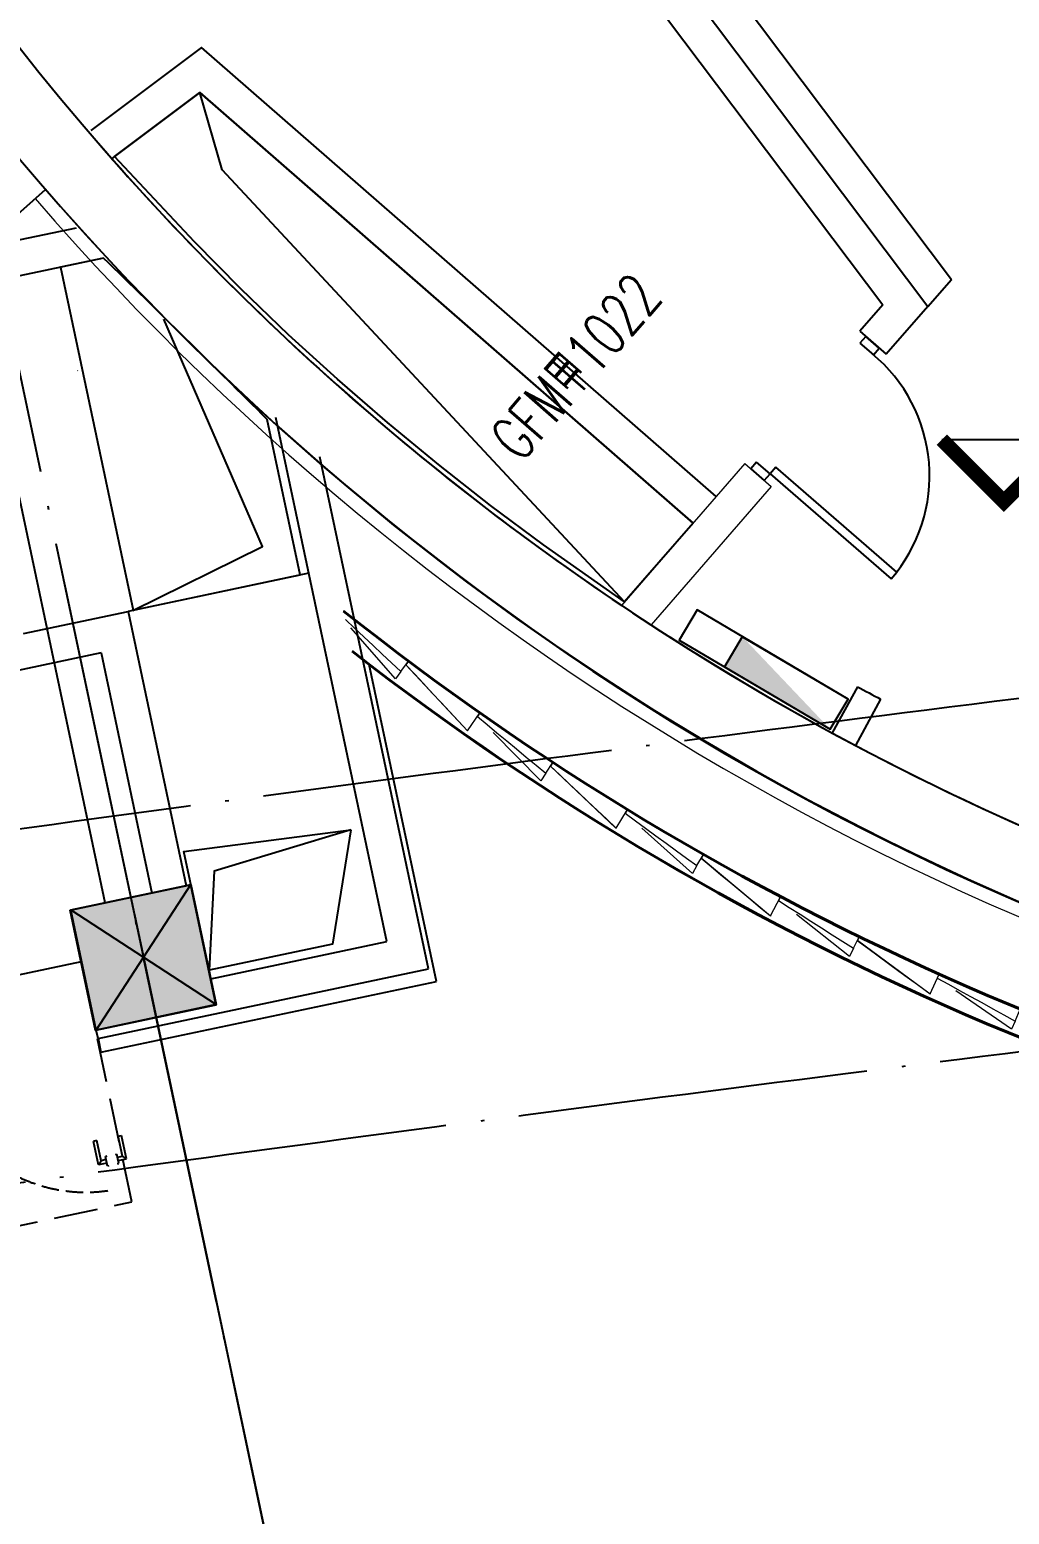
# Model space of a CAD drawing. Header units: millimetres. Extents: x 347599 to 1495443, y -100002 to 152717.
# Drawn here: x 1348482 to 1354067, y 6854 to 15321 of the extents above; entities that cross this region are included whole.
import ezdxf
from ezdxf.enums import TextEntityAlignment as Align

# ---------------------------------------------------------------- set-up
doc = ezdxf.new("R2010")
doc.units = ezdxf.units.MM
doc.header["$LTSCALE"] = 1000
doc.header["$PDMODE"] = 1
for name, pattern in [('DASH', [0.35, 0.25, -0.1]), ('E-RG-1F$0$$0$DOTE', [2.42, 2, -0.2, 0.02, -0.2]), ('E1-RV-1F$0$DASH', [0.35, 0.25, -0.1])]:
    doc.linetypes.add(name, pattern=pattern)
doc.layers.get('0').update_dxf_attribs({"linetype": 'CONTINUOUS'})
doc.layers.get('Defpoints').update_dxf_attribs({"linetype": 'CONTINUOUS'})
doc.layers.add('0M-TEMP-S', color=101, linetype='CONTINUOUS', plot=False)
for name, color, linetype in [('A-------', 18, 'CONTINUOUS'), ('A-DOOR', 32, 'CONTINUOUS'), ('A-DOOR-FRAM', 2, 'CONTINUOUS'), ('A-SYMB-DOOR', 13, 'CONTINUOUS'), ('A-WALL', 7, 'CONTINUOUS'), ('A—墙体', 7, 'CONTINUOUS'), ('A—楼梯、电梯、栏杆', 50, 'CONTINUOUS'), ('A—设备管丼、主管符号', 50, 'CONTINUOUS'), ('A—轴线、尺寸', 1, 'CONTINUOUS'), ('E1-RD-1F$0$0P-FE-HY', 141, 'CONTINUOUS'), ('E1-RD-1F$0$0P-TE-D0-A', 1, 'CONTINUOUS'), ('E1-RI-1F$0$A-TILE', 44, 'CONTINUOUS'), ('E1-RV-1F$0$E-COLS-B1$0$0S-COLS-LINE', 4, 'CONTINUOUS'), ('I-平面-标高（总）', 40, 'CONTINUOUS'), ('I—平面—装饰面层线', 192, 'CONTINUOUS'), ('I—平面—门', 22, 'CONTINUOUS'), ('轴线100', 1, 'CONTINUOUS')]:
    doc.layers.add(name, color=color, linetype=linetype)
for name, color, linetype, lineweight in [('A-GLAZ', 140, 'CONTINUOUS', 5), ('E1-RD-1F$0$A-GLAZ', 140, 'CONTINUOUS', 5), ('E1-RD-1F$0$A-WALL', 7, 'CONTINUOUS', 5), ('E1-RV-1F$0$A-WALL', 7, 'CONTINUOUS', 5)]:
    doc.layers.add(name, color=color, linetype=linetype, lineweight=lineweight)
doc.styles.add('ARIAL', font='simhei.ttf', dxfattribs={"width": 0.9})
doc.styles.add('E-RT-1F$0$XD2008', font='xd-hzs.shx', dxfattribs={"width": 0.7, "bigfont": 'xd-hztxt.shx'})
doc.styles.add('ECADI-TXT', font='simplex.shx', dxfattribs={"bigfont": 'hztxt.shx'})
doc.styles.add('幼圆', font='SIMYOU_0.TTF', dxfattribs={"width": 0.7})
doc.dimstyles.new('200', dxfattribs={"dimscale": 200, "dimtxt": 2.5, "dimasz": 2, "dimexe": 1, "dimexo": 1, "dimgap": 0.8, "dimtad": 1, "dimdec": 0, "dimdsep": 46, "dimtxsty": 'ARIAL', "dimblk1": 'ARCHTICK', "dimblk2": 'ARCHTICK', "dimsah": 1, "dimcen": -0.9, "dimdle": 1, "dimclrd": 256, "dimclre": 256, "dimclrt": 40, "dimaunit": 1, "dimadec": 0, "dimazin": 0, "dimtfac": 0.35, "dimtdec": 0, "dimtix": 1, "dimtmove": 2, "dimatfit": 3, "dimldrblk": 'ARCHTICK', "dimfxl": 0, "dimtvp": 0.8, "dimtolj": 1, "dimtzin": 0, "dimarcsym": 0})
doc.dimstyles.new('副本 100', dxfattribs={"dimscale": 100, "dimtxt": 2.5, "dimasz": 2, "dimexe": 1, "dimexo": 1, "dimgap": 0.8, "dimtad": 1, "dimdec": 0, "dimdsep": 46, "dimtxsty": 'ARIAL', "dimblk1": 'ARCHTICK', "dimblk2": 'ARCHTICK', "dimsah": 1, "dimcen": -0.9, "dimdle": 1, "dimclrd": 256, "dimclre": 256, "dimclrt": 40, "dimaunit": 1, "dimadec": 0, "dimazin": 0, "dimtfac": 0.35, "dimtdec": 0, "dimtix": 1, "dimtmove": 2, "dimatfit": 3, "dimldrblk": 'ARCHTICK', "dimfxl": 0, "dimtvp": 0.8, "dimtolj": 1, "dimtzin": 0, "dimarcsym": 0})

# ---------------------------------------------------------------- blocks, each defined once
blk = doc.blocks.new('E1-RV-1F$0$M1500')
at = {"layer": 'I—平面—门'}
for p, q in [((11840475.1, -6201056.5), (11840495.1, -6201076.5)), ((11840475.1, -6201056.5), (11840475.1, -6201193.4)), ((11840524.1, -6201056.5), (11840475.1, -6201056.5)), ((11840524.1, -6201039), (11840524.1, -6201094)), ((11840532.1, -6201039), (11840524.1, -6201039)), ((11840582.1, -6201039), (11840590.1, -6201039)), ((11840590.1, -6201039), (11840590.1, -6201094)), ((11840590.1, -6201056.5), (11840639.1, -6201056.5)), ((11840639.1, -6201056.5), (11840619.1, -6201076.5)), ((11840639.1, -6201056.5), (11840639.1, -6201193.4)), ((11840495.1, -6201076.5), (11840495.1, -6201193.4)), ((11840524.1, -6201076.5), (11840495.1, -6201076.5)), ((11840532.1, -6201094), (11840524.1, -6201094)), ((11840582.1, -6201094), (11840590.1, -6201094)), ((11840590.1, -6201076.5), (11840619.1, -6201076.5)), ((11840619.1, -6201076.5), (11840619.1, -6201193.4)), ((11840495.1, -6201193.4), (11840475.1, -6201193.4)), ((11840619.1, -6201193.4), (11840639.1, -6201193.4))]:
    blk.add_line(p, q, dxfattribs=at)
at = {"layer": 'I—平面—门', "color": 8, "linetype": 'DASH', "ltscale": 0.4}
for centre, radius, start, end in [((11840557.9, -6201787.3), 887.9, 358.38647, 88.38647), ((11841933.3, -6201786.9), 488.6, 92.98073, 182.98073)]:
    blk.add_arc(centre, radius, start, end, dxfattribs=at)
blk = doc.blocks.new('E1-RD-1F$0$Adaptive - Lecture Hall Scale - Material 1-10355581-E1b 和 E1c 号楼一层平面图 BLDG E1b AND E1c FIRST FLOOR PLAN')
at = {"layer": 'E1-RD-1F$0$A-GLAZ', "lineweight": 13}
for p, q in [((44439.2, 21758), (44429.9, 21734.8)), ((44908.8, 21578.7), (44439.2, 21758)), ((44883.5, 21509.2), (44908.8, 21578.7))]:
    blk.add_line(p, q, dxfattribs=at)
at = {"layer": 'E1-RD-1F$0$A-GLAZ', "color": 8}
for p, q in [((44866, 21461.3), (44539, 21666.4)), ((44883.5, 21509.2), (44866, 21461.3))]:
    blk.add_line(p, q, dxfattribs=at)
at = {"layer": 'E1-RD-1F$0$A-GLAZ', "lineweight": 13, "flags": 128}
blk.add_lwpolyline([(44429.9, 21734.8), (44494.7, 21702.6), (44559.5, 21670.3), (44624.3, 21638.1), (44689.1, 21605.9), (44753.9, 21573.6), (44818.7, 21541.4), (44883.5, 21509.2)], dxfattribs=at)
blk = doc.blocks.new('E1-RD-1F$0$Adaptive - Lecture Hall Scale - Material 2-V74-E1b 和 E1c 号楼一层平面图 BLDG E1b AND E1c FIRST FLOOR PLAN')
at = {"layer": 'E1-RD-1F$0$A-GLAZ', "lineweight": 13}
for p, q in [((42188.4, 22870.3), (42175.6, 22848.8)), ((42624.1, 22619.8), (42188.4, 22870.3)), ((42564, 22511.3), (42624.1, 22619.8))]:
    blk.add_line(p, q, dxfattribs=at)
at = {"layer": 'E1-RD-1F$0$A-GLAZ', "color": 8}
for p, q in [((42563.5, 22510.5), (42175.6, 22848.8)), ((42564, 22511.3), (42563.5, 22510.5))]:
    blk.add_line(p, q, dxfattribs=at)
at = {"layer": 'E1-RD-1F$0$A-GLAZ', "lineweight": 13, "flags": 128}
blk.add_lwpolyline([(42175.6, 22848.8), (42231.1, 22800.6), (42286.5, 22752.4), (42342, 22704.2), (42397.5, 22656), (42453, 22607.7), (42508.5, 22559.5), (42564, 22511.3)], dxfattribs=at)
blk = doc.blocks.new('E1-RD-1F$0$Adaptive - Lecture Hall Scale - Material 3-10355583-E1b 和 E1c 号楼一层平面图 BLDG E1b AND E1c FIRST FLOOR PLAN')
at = {"layer": 'E1-RD-1F$0$A-GLAZ', "lineweight": 13}
for p, q in [((40530.4, 24005.4), (40515, 23985.7)), ((40931.3, 23702.2), (40530.4, 24005.4)), ((40858.1, 23602.1), (40931.3, 23702.2))]:
    blk.add_line(p, q, dxfattribs=at)
at = {"layer": 'E1-RD-1F$0$A-GLAZ', "color": 8}
for p, q in [((40857.5, 23601.4), (40515, 23985.7)), ((40858.1, 23602.1), (40857.5, 23601.4))]:
    blk.add_line(p, q, dxfattribs=at)
at = {"layer": 'E1-RD-1F$0$A-GLAZ', "lineweight": 13, "flags": 128}
blk.add_lwpolyline([(40515, 23985.7), (40564, 23930.9), (40613, 23876.1), (40662, 23821.3), (40711, 23766.5), (40760.1, 23711.7), (40809.1, 23656.9), (40858.1, 23602.1)], dxfattribs=at)
blk = doc.blocks.new('E1-RD-1F$0$Adaptive - Lecture Hall Scale - Material 2-10355582-E1b 和 E1c 号楼一层平面图 BLDG E1b AND E1c FIRST FLOOR PLAN')
at = {"layer": 'E1-RD-1F$0$A-GLAZ', "lineweight": 13}
for p, q in [((43518.1, 22160.4), (43507.4, 22137.8)), ((43975.5, 21952), (43518.1, 22160.4)), ((43945.9, 21884.1), (43975.5, 21952))]:
    blk.add_line(p, q, dxfattribs=at)
at = {"layer": 'E1-RD-1F$0$A-GLAZ', "color": 8}
for p, q in [((43925.5, 21837.4), (43611.9, 22062.7)), ((43945.9, 21884.1), (43925.5, 21837.4))]:
    blk.add_line(p, q, dxfattribs=at)
at = {"layer": 'E1-RD-1F$0$A-GLAZ', "lineweight": 13, "flags": 128}
blk.add_lwpolyline([(43507.4, 22137.8), (43570, 22101.6), (43632.7, 22065.3), (43695.3, 22029.1), (43758, 21992.8), (43820.6, 21956.6), (43883.2, 21920.4), (43945.9, 21884.1)], dxfattribs=at)
blk = doc.blocks.new('E1-RD-1F$0$xfx-bx')
blk.add_lwpolyline([(0, 0), (0, 200), (700, 200), (700, 0)], close=True)
blk.add_solid([(0, 0), (0, 0), (700, 0), (700, 200)])
blk = doc.blocks.new('_ArchTick')
at = {"color": 0, "linetype": 'ByBlock', "const_width": 0.4}
blk.add_lwpolyline([(-0.5, -0.5), (0.5, 0.5)], dxfattribs=at)
blk = doc.blocks.new('*D207')
at = {"layer": 'A—轴线、尺寸', "linetype": 'ByBlock', "lineweight": -2}
for p, q in [((1349265.8, 9394.9), (1350513.6, 3500.3)), ((1345841.6, 8670.1), (1347089.5, 2775.4)), ((1346852.4, 2929.7), (1350667.9, 3737.4))]:
    blk.add_line(p, q, dxfattribs=at)
at = {"layer": 'Defpoints', "color": 0, "linetype": 'ByBlock'}
for p in [(1349224.3, 9590.6), (1345800.2, 8865.7), (1350472.2, 3696)]:
    blk.add_point(p, dxfattribs=at)
at = {"layer": 'A—轴线、尺寸', "linetype": 'ByBlock', "lineweight": -2, "xscale": 400, "yscale": 400, "zscale": 400}
for p, rotation in [((1350472.2, 3696), 11.95264843799135), ((1347048.1, 2971.1), 191.9526484379913)]:
    blk.add_blockref('_ArchTick', p, dxfattribs=dict(at, rotation=rotation))
at = {"layer": 'A—轴线、尺寸', "color": 40, "linetype": 'ByBlock', "insert": (1348674.6, 3737.4), "char_height": 500, "attachment_point": 5, "rotation": 11.95265, "style": 'ARIAL'}
blk.add_mtext('\\A1;3500', dxfattribs=at)
blk = doc.blocks.new('*D236')
at = {"layer": 'A—轴线、尺寸', "linetype": 'ByBlock', "lineweight": -2}
for p, q in [((1359604.2, 11257.4), (1360786, 5674.9)), ((1349265.8, 9394.9), (1350513.6, 3500.3)), ((1350276.5, 3654.5), (1360940.2, 5912))]:
    blk.add_line(p, q, dxfattribs=at)
at = {"layer": 'Defpoints', "color": 0, "linetype": 'ByBlock'}
for p in [(1359562.8, 11453.1), (1349224.3, 9590.6), (1360744.5, 5870.6)]:
    blk.add_point(p, dxfattribs=at)
at = {"layer": 'A—轴线、尺寸', "linetype": 'ByBlock', "lineweight": -2, "xscale": 400, "yscale": 400, "zscale": 400}
for p, rotation in [((1360744.5, 5870.6), 11.95264843799135), ((1350472.2, 3696), 191.9526484379913)]:
    blk.add_blockref('_ArchTick', p, dxfattribs=dict(at, rotation=rotation))
at = {"layer": 'A—轴线、尺寸', "color": 40, "linetype": 'ByBlock', "insert": (1355522.9, 5187.1), "char_height": 500, "attachment_point": 5, "rotation": 11.95265, "style": 'ARIAL'}
blk.add_mtext('\\A1;10500', dxfattribs=at)
blk = doc.blocks.new('*D282')
at = {"layer": 'A—轴线、尺寸', "linetype": 'ByBlock', "lineweight": -2}
for p, q in [((1366498.2, 12491.1), (1367841.3, 6146.3)), ((1338889.9, 7709.5), (1340448.4, 347.4)), ((1340211.3, 501.6), (1367995.6, 6383.4))]:
    blk.add_line(p, q, dxfattribs=at)
at = {"layer": 'Defpoints', "color": 0, "linetype": 'ByBlock'}
for p in [(1366456.7, 12686.8), (1338848.4, 7905.2), (1367799.9, 6341.9)]:
    blk.add_point(p, dxfattribs=at)
at = {"layer": 'A—轴线、尺寸', "linetype": 'ByBlock', "lineweight": -2, "xscale": 400, "yscale": 400, "zscale": 400}
for p, rotation in [((1367799.9, 6341.9), 11.95264843799135), ((1340407, 543), 191.9526484379913)]:
    blk.add_blockref('_ArchTick', p, dxfattribs=dict(at, rotation=rotation))
at = {"layer": 'A—轴线、尺寸', "color": 40, "linetype": 'ByBlock', "insert": (1354017.9, 3846.3), "char_height": 500, "attachment_point": 5, "rotation": 11.95265, "style": 'ARIAL'}
blk.add_mtext('\\A1;28000', dxfattribs=at)
blk = doc.blocks.new('ECADI-TAG-DOOR')
blk = doc.blocks.new('E-RT-1F$0$ECADI-TAG-HGHT（国标）')
at = {"color": 1}
blk.add_line((-2.121, 2.121), (11.768, 2.121), dxfattribs=at)
at = {"color": 1, "const_width": 0.5}
blk.add_lwpolyline([(-2.121, 2.121), (0, 0), (2.121, 2.121)], dxfattribs=at)
at = {"color": 1}
blk.add_point((-1.481, 4.6), dxfattribs=at)
at = {"style": 'E-RT-1F$0$XD2008', "width": 0.7}
blk.add_attdef('FL', text='', height=3, dxfattribs=at).set_placement((-2.689, 2.967), align=Align.RIGHT)
for tag, p in [('F.F.L.', (2.284, 2.967)), ('T.O.S.', (2.284, -1.104))]:
    blk.add_attdef(tag, p, '', height=3, dxfattribs=at)
blk = doc.blocks.new('Adaptive - Lecture Hall Scale - Material 1-10355581-E1b 和 E1c 号楼一层平面图 BLDG E1b AND E1c FIRST FLOOR PLAN')
at = {"layer": 'A-GLAZ', "lineweight": 13}
for p, q in [((44439.2, 21758), (44429.9, 21734.8)), ((44908.8, 21578.7), (44439.2, 21758)), ((44883.5, 21509.2), (44908.8, 21578.7))]:
    blk.add_line(p, q, dxfattribs=at)
at = {"layer": 'A-GLAZ', "color": 8}
for p, q in [((44866, 21461.3), (44539, 21666.4)), ((44883.5, 21509.2), (44866, 21461.3))]:
    blk.add_line(p, q, dxfattribs=at)
at = {"layer": 'A-GLAZ', "lineweight": 13, "flags": 128}
blk.add_lwpolyline([(44429.9, 21734.8), (44494.7, 21702.6), (44559.5, 21670.3), (44624.3, 21638.1), (44689.1, 21605.9), (44753.9, 21573.6), (44818.7, 21541.4), (44883.5, 21509.2)], dxfattribs=at)
blk = doc.blocks.new('Adaptive - Lecture Hall Scale - Material 2-V74-E1b 和 E1c 号楼一层平面图 BLDG E1b AND E1c FIRST FLOOR PLAN')
at = {"layer": 'A-GLAZ', "lineweight": 13}
for p, q in [((42188.4, 22870.3), (42175.6, 22848.8)), ((42624.1, 22619.8), (42188.4, 22870.3)), ((42564, 22511.3), (42624.1, 22619.8))]:
    blk.add_line(p, q, dxfattribs=at)
at = {"layer": 'A-GLAZ', "color": 8}
for p, q in [((42563.5, 22510.5), (42175.6, 22848.8)), ((42564, 22511.3), (42563.5, 22510.5))]:
    blk.add_line(p, q, dxfattribs=at)
at = {"layer": 'A-GLAZ', "lineweight": 13, "flags": 128}
blk.add_lwpolyline([(42175.6, 22848.8), (42231.1, 22800.6), (42286.5, 22752.4), (42342, 22704.2), (42397.5, 22656), (42453, 22607.7), (42508.5, 22559.5), (42564, 22511.3)], dxfattribs=at)
blk = doc.blocks.new('Adaptive - Lecture Hall Scale - Material 3-10355583-E1b 和 E1c 号楼一层平面图 BLDG E1b AND E1c FIRST FLOOR PLAN')
at = {"layer": 'A-GLAZ', "lineweight": 13}
for p, q in [((40530.4, 24005.4), (40515, 23985.7)), ((40931.3, 23702.2), (40530.4, 24005.4)), ((40858.1, 23602.1), (40931.3, 23702.2))]:
    blk.add_line(p, q, dxfattribs=at)
at = {"layer": 'A-GLAZ', "color": 8}
for p, q in [((40857.5, 23601.4), (40515, 23985.7)), ((40858.1, 23602.1), (40857.5, 23601.4))]:
    blk.add_line(p, q, dxfattribs=at)
at = {"layer": 'A-GLAZ', "lineweight": 13, "flags": 128}
blk.add_lwpolyline([(40515, 23985.7), (40564, 23930.9), (40613, 23876.1), (40662, 23821.3), (40711, 23766.5), (40760.1, 23711.7), (40809.1, 23656.9), (40858.1, 23602.1)], dxfattribs=at)
blk = doc.blocks.new('Adaptive - Lecture Hall Scale - Material 2-10355582-E1b 和 E1c 号楼一层平面图 BLDG E1b AND E1c FIRST FLOOR PLAN')
at = {"layer": 'A-GLAZ', "lineweight": 13}
for p, q in [((43518.1, 22160.4), (43507.4, 22137.8)), ((43975.5, 21952), (43518.1, 22160.4)), ((43945.9, 21884.1), (43975.5, 21952))]:
    blk.add_line(p, q, dxfattribs=at)
at = {"layer": 'A-GLAZ', "color": 8}
for p, q in [((43925.5, 21837.4), (43611.9, 22062.7)), ((43945.9, 21884.1), (43925.5, 21837.4))]:
    blk.add_line(p, q, dxfattribs=at)
at = {"layer": 'A-GLAZ', "lineweight": 13, "flags": 128}
blk.add_lwpolyline([(43507.4, 22137.8), (43570, 22101.6), (43632.7, 22065.3), (43695.3, 22029.1), (43758, 21992.8), (43820.6, 21956.6), (43883.2, 21920.4), (43945.9, 21884.1)], dxfattribs=at)
blk = doc.blocks.new('Adaptive - Lecture Hall Scale - Material 1-V73-E1b 和 E1c 号楼一层平面图 BLDG E1b AND E1c FIRST FLOOR PLAN')
at = {"layer": 'A-GLAZ', "lineweight": 13}
for p, q in [((43975.5, 21952), (43965.5, 21929.1)), ((44439.2, 21758), (43975.5, 21952)), ((44393.2, 21642.8), (44439.2, 21758))]:
    blk.add_line(p, q, dxfattribs=at)
at = {"layer": 'A-GLAZ', "color": 8}
for p, q in [((44392.8, 21642), (43965.5, 21929.1)), ((44393.2, 21642.8), (44392.8, 21642))]:
    blk.add_line(p, q, dxfattribs=at)
at = {"layer": 'A-GLAZ', "lineweight": 13, "flags": 128}
blk.add_lwpolyline([(43965.5, 21929.1), (44026.6, 21888.2), (44087.7, 21847.3), (44148.8, 21806.4), (44209.9, 21765.5), (44271, 21724.6), (44332.1, 21683.7), (44393.2, 21642.8)], dxfattribs=at)
blk = doc.blocks.new('MRY_door-1-Solid - 36_w x 96_h x 4_d-3771895-E 号地块一层平面图  PARCEL E FIRST FLOOR PLAN')
at = {"layer": 'A-DOOR'}
for p, q in [((398.4, 980.3), (398.4, 65.9)), ((449.2, 980.3), (398.4, 980.3)), ((449.2, 65.9), (449.2, 980.3)), ((398.4, 65.9), (449.2, 65.9))]:
    blk.add_line(p, q, dxfattribs=at)
blk.add_arc((451.6, 79.3), 901, 90.15171, 181.35958, dxfattribs=at)
at = {"layer": 'A-DOOR-FRAM'}
for p, q in [((-449.2, 65.9), (-500, 65.9)), ((-500, 65.9), (-500, -35.7)), ((-449.2, -35.7), (-449.2, 65.9)), ((500, 65.9), (449.2, 65.9)), ((449.2, 65.9), (449.2, -35.7)), ((500, -35.7), (500, 65.9)), ((-500, -35.7), (-449.2, -35.7)), ((449.2, -35.7), (500, -35.7))]:
    blk.add_line(p, q, dxfattribs=at)
blk = doc.blocks.new('*D455')
at = {"layer": 'Defpoints', "color": 0, "linetype": 'Continuous'}
for p in [(1348825.8, 11473.5), (1345401.6, 10748.6), (1350073.6, 5578.8)]:
    blk.add_point(p, dxfattribs=at)
at = {"layer": '轴线100', "linetype": 'Continuous', "lineweight": -2}
for p, q in [((1348846.5, 11375.6), (1350094.3, 5481)), ((1345422.4, 10650.8), (1346670.2, 4756.1)), ((1346551.7, 4833.2), (1350171.4, 5599.5))]:
    blk.add_line(p, q, dxfattribs=at)
at = {"layer": '轴线100', "linetype": 'Continuous', "lineweight": -2, "xscale": 200, "yscale": 200, "zscale": 200}
for p, rotation in [((1350073.6, 5578.8), 11.95264843837669), ((1346649.5, 4854), 191.9526484383767)]:
    blk.add_blockref('_ArchTick', p, dxfattribs=dict(at, rotation=rotation))
at = {"layer": '轴线100', "color": 40, "linetype": 'Continuous', "insert": (1348313.6, 5443), "char_height": 300, "attachment_point": 5, "rotation": 11.95265, "style": 'ARIAL'}
blk.add_mtext('\\A1;3500', dxfattribs=at)
blk = doc.blocks.new('*D484')
at = {"layer": 'Defpoints', "color": 0, "linetype": 'Continuous'}
for p in [(1359164.2, 13335.9), (1348825.8, 11473.5), (1360346, 7753.4)]:
    blk.add_point(p, dxfattribs=at)
at = {"layer": '轴线100', "linetype": 'Continuous', "lineweight": -2}
for p, q in [((1359184.9, 13238.1), (1360366.7, 7655.6)), ((1348846.5, 11375.6), (1350094.3, 5481)), ((1349975.8, 5558.1), (1360443.8, 7774.1))]:
    blk.add_line(p, q, dxfattribs=at)
at = {"layer": '轴线100', "linetype": 'Continuous', "lineweight": -2, "xscale": 200, "yscale": 200, "zscale": 200}
for p, rotation in [((1360346, 7753.4), 11.95264843837669), ((1350073.6, 5578.8), 191.9526484383767)]:
    blk.add_blockref('_ArchTick', p, dxfattribs=dict(at, rotation=rotation))
at = {"layer": '轴线100', "color": 40, "linetype": 'Continuous', "insert": (1355161.8, 6892.8), "char_height": 300, "attachment_point": 5, "rotation": 11.95265, "style": 'ARIAL'}
blk.add_mtext('\\A1;10500', dxfattribs=at)
blk = doc.blocks.new('*D528')
at = {"layer": 'Defpoints', "color": 0, "linetype": 'Continuous'}
for p in [(1366058.1, 14569.6), (1338449.9, 9788), (1367401.3, 8224.8)]:
    blk.add_point(p, dxfattribs=at)
at = {"layer": '轴线100', "linetype": 'Continuous', "lineweight": -2}
for p, q in [((1366078.9, 14471.8), (1367422, 8127)), ((1338470.6, 9690.2), (1340029.1, 2328.1)), ((1339910.5, 2405.2), (1367499.1, 8245.5))]:
    blk.add_line(p, q, dxfattribs=at)
at = {"layer": '轴线100', "linetype": 'Continuous', "lineweight": -2, "xscale": 200, "yscale": 200, "zscale": 200}
for p, rotation in [((1367401.3, 8224.8), 11.95264843837669), ((1340008.4, 2425.9), 191.9526484383767)]:
    blk.add_blockref('_ArchTick', p, dxfattribs=dict(at, rotation=rotation))
at = {"layer": '轴线100', "color": 40, "linetype": 'Continuous', "insert": (1353656.9, 5552), "char_height": 300, "attachment_point": 5, "rotation": 11.95265, "style": 'ARIAL'}
blk.add_mtext('\\A1;28000', dxfattribs=at)

msp = doc.modelspace()

# ---------------------------------------------------------------- hatches: boundary and pattern name
at = {"layer": 'A-------'}
msp.add_hatch(color=256, dxfattribs=at).paths.add_polyline_path([(1348716.3, 10300.8), (1349401.1, 10445.7), (1349546, 9760.9), (1348861.2, 9616)])

# ---------------------------------------------------------------- linework, layer by layer
at = {"elevation": 0}
msp.add_lwpolyline([(1348716.3, 10300.8), (1349401.1, 10445.7), (1349546, 9760.9), (1348861.2, 9616)], close=True, dxfattribs=at)
at = {"layer": '0M-TEMP-S', "elevation": 0}
for points in [[(1352264.2, 12507.3), (1351872.5, 12058.5), (1351412, 12383.1), (1351109.4, 12608), (1350812.6, 12840.4), (1350521.7, 13080.3), (1350236.9, 13327.3), (1349958.5, 13581.4), (1349686.5, 13842.5), (1349421.1, 14110.3), (1348966, 14598.2), (1349451.2, 14962.3), (1352264.2, 12507.3)], [(1351872.5, 12058.5), (1349578.7, 14522.6), (1349451.2, 14962.3)]]:
    msp.add_lwpolyline(points, dxfattribs=at)
at = {"layer": 'A-GLAZ', "lineweight": 13}
for p, q in [((1348757.2, 13378, 0), (1348755.2, 13376.1, 0)), ((1350642.1, 11719.5, 0), (1350271.7, 12006.2, 0)), ((1350597.7, 11660.2, 0), (1350642.1, 11719.5, 0))]:
    msp.add_line(p, q, dxfattribs=at)
at = {"layer": 'A-GLAZ', "color": 8}
for p, q in [((1350567.1, 11619.5, 0), (1350313.5, 11910.6, 0)), ((1350597.7, 11660.2, 0), (1350567.1, 11619.5, 0))]:
    msp.add_line(p, q, dxfattribs=at)
at = {"layer": 'A-GLAZ', "lineweight": 13, "elevation": 0, "flags": 128}
msp.add_lwpolyline([(1350281.9, 11957.8), (1350334.3, 11908.4), (1350387, 11858.8), (1350439.7, 11809.1), (1350492.3, 11759.5), (1350545, 11709.9), (1350597.7, 11660.2)], dxfattribs=at)
at = {"layer": 'A-WALL', "lineweight": 13}
for p, q in [((1352558.8, 12846.4, 0), (1351856.2, 12037.5, 0)), ((1352558.8, 12846.4, 0), (1352709.8, 12715.3, 0)), ((1352709.8, 12715.3, 0), (1352024.4, 11926.2, 0))]:
    msp.add_line(p, q, dxfattribs=at)
at = {"layer": 'A-WALL', "lineweight": 40}
msp.add_arc((1360236.4, 24523.8, 0), 16150, 232.12083, 261.98144, dxfattribs=at)
at = {"layer": 'A—墙体'}
for p, q in [((1351722.5, 16241.3, 0), (1353602.2, 13742.8, 0)), ((1351562.6, 16121.1, 0), (1353345.1, 13751.8, 0)), ((1348162.2, 14044.3), (1348573, 14410)), ((1348746.3, 14189.5), (1339684.4, 12279.3)), ((1348903.4, 14018.2), (1348033.2, 13834.8)), ((1353345.1, 13751.8, 0), (1353214.5, 13601.4, 0)), ((1353602.2, 13742.8, 0), (1353365.5, 13470.3, 0)), ((1353214.5, 13601.4, 0), (1353365.5, 13470.3, 0)), ((1350517.8, 10120), (1349885, 13108.9)), ((1350754.8, 9965.7), (1350137, 12884.5)), ((1350072.8, 12221.9), (1349043.2, 12003.7)), ((1348446.4, 11877.8), (1349043.2, 12003.7)), ((1349043.2, 12003.7), (1349373.7, 10438.2)), ((1348888.8, 11766.7), (1348243, 11630.6)), ((1348888.8, 11766.7), (1349178, 10397)), ((1353200.9, 11573.8), (1353057.7, 11310.2)), ((1353333, 11502.8), (1353189.5, 11238.5)), ((1349515, 9907.7), (1350517.8, 10120)), ((1348871.6, 9567), (1350754.8, 9965.7)), ((1348816, 9812.3), (1348857.3, 9616.6)), ((1348816, 9812.3), (1348857.3, 9616.6)), ((1348871.6, 9567), (1348861.2, 9616))]:
    msp.add_line(p, q, dxfattribs=at)
at = {"layer": 'A—墙体', "elevation": 0}
for points in [[(1352395.7, 12658), (1349460.7, 15219.5), (1348830.1, 14746.3)], [(1352264.2, 12507.3), (1349451.2, 14962.3), (1348950.1, 14586.3)]]:
    msp.add_lwpolyline(points, dxfattribs=at)
at = {"layer": 'A—墙体'}
for centre, radius, start, end in [((1360236.7, 24524, 0), 15438.1, 176.39183, 261.23921), ((1360236.7, 24524, 0), 15038.1, 215.21342, 261.98155), ((1360236.8, 24524), 15038.1, 220.90985, 236.62675), ((1360236.8, 24524), 15438.1, 220.92959, 261.23925), ((1360236.4, 24523.8, 0), 16000, 231.48016, 261.26547), ((1360236.4, 24523.8), 16000, 231.48062, 261.26552), ((1360236.8, 24524), 15038.1, 237.39432, 261.98159), ((1360236.4, 24523.8), 16150, 232.12122, 261.98149), ((1360236.8, 24524), 14738.1, 241.48472, 242.06787)]:
    msp.add_arc(centre, radius, start, end, dxfattribs=at)
at = {"layer": 'A—楼梯、电梯、栏杆', "linetype": 'E1-RV-1F$0$DASH'}
for p, q in [((1349064, 8635.7), (1348857.6, 9614.1)), ((1347596.3, 8326.3), (1349064, 8635.7)), ((1347596.3, 8326.3), (1349064, 8635.7))]:
    msp.add_line(p, q, dxfattribs=at)
at = {"layer": 'A—设备管丼、主管符号'}
msp.add_lwpolyline([(1349071.9, 12009.6), (1350024, 12211.2), (1349836.1, 13098.4, 0.003098), (1348903.4, 14018.1), (1348657.8, 13966.3), (1349072.6, 12009.8)], format="xyb", dxfattribs=at)
for points in [[(1348911.9, 10342.2), (1348187.1, 13766.3), (1345301, 13155.4), (1345404.6, 12666.2), (1344621.9, 12500.5), (1344518.3, 12989.7), (1341216.5, 12290.7), (1342003.5, 8573.1), (1348778.4, 10007.3), (1348716.3, 10300.8)], [(1350313.8, 10758.3), (1350208.9, 10105.7), (1349504.6, 9956.6), (1349361.4, 10633.4)]]:
    msp.add_lwpolyline(points, close=True, dxfattribs=at)
for points in [[(1349070.1, 12009.2), (1349808.5, 12373.8), (1349246, 13669.8)], [(1350313.8, 10758.3), (1349534.5, 10522.6), (1349504.6, 9956.6)]]:
    msp.add_lwpolyline(points, dxfattribs=at)
at = {"layer": 'A—轴线、尺寸', "linetype": 'ByBlock'}
msp.add_line((1349079.4, 10275.4), (1350948, 1448.6), dxfattribs=at)
at = {"layer": 'A—轴线、尺寸', "linetype": 'E-RG-1F$0$$0$DOTE'}
msp.add_arc((1414706.3, -474229.7), 487500, 90.131059, 98.027565, dxfattribs=at)
at = {"layer": 'Defpoints'}
for p, q in [((1348861.2, 9616, 0), (1349401.1, 10445.7, 0)), ((1348716.3, 10300.8, 0), (1349546, 9760.9, 0))]:
    msp.add_line(p, q, dxfattribs=at)
at = {"layer": 'E1-RD-1F$0$0P-TE-D0-A'}
msp.add_lwpolyline([(1353147.5, 11503.5), (1352286.4, 12011.9), (1352184.7, 11839.7), (1353045.8, 11331.3)], close=True, dxfattribs=at)
msp.add_lwpolyline([(1353147.5, 11503.5), (1352286.4, 12011.9), (1352184.7, 11839.7), (1353045.8, 11331.3)], close=True, dxfattribs=at)
at = {"layer": 'E1-RD-1F$0$A-GLAZ', "color": 8}
msp.add_arc((1360236.8, 24524), 15518.1, 220.92959, 261.23925, dxfattribs=at)
msp.add_arc((1360236.8, 24524), 15518.1, 220.92959, 261.23925, dxfattribs=at)
at = {"layer": 'E1-RD-1F$0$A-WALL'}
msp.add_line((1348162.2, 14044.3), (1348573, 14410), dxfattribs=at)
msp.add_arc((1360236.8, 24524), 15438.1, 220.92959, 261.23925, dxfattribs=at)
at = {"layer": 'E1-RD-1F$0$A-WALL', "lineweight": 40}
for radius, start, end in [(16000, 231.48062, 261.26552), (16150, 232.12122, 261.98149)]:
    msp.add_arc((1360236.4, 24523.8), radius, start, end, dxfattribs=at)
at = {"layer": 'E1-RI-1F$0$A-TILE', "color": 44}
for p, q in [((1350800.8, 9893.6), (1350418.2, 11700.9)), ((1348887.9, 9489.9), (1350800.8, 9893.6)), ((1348871.6, 9567), (1348887.9, 9489.9))]:
    msp.add_line(p, q, dxfattribs=at)
at = {"layer": 'E1-RV-1F$0$A-WALL'}
for p, q in [((1348746.3, 14189.5), (1339684.4, 12279.3)), ((1348903.4, 14018.2), (1348033.2, 13834.8)), ((1348446.4, 11877.8), (1349043.2, 12003.7)), ((1349043.2, 12003.7), (1349373.7, 10438.2)), ((1348888.8, 11766.7), (1348243, 11630.6)), ((1348888.8, 11766.7), (1349178, 10397)), ((1348816, 9812.3), (1348857.3, 9616.6)), ((1348816, 9812.3), (1348857.3, 9616.6))]:
    msp.add_line(p, q, dxfattribs=at)
at = {"layer": 'E1-RV-1F$0$E-COLS-B1$0$0S-COLS-LINE', "color": 7}
msp.add_lwpolyline([(1348713.3, 10299), (1349398.2, 10443.4), (1349542.6, 9758.4), (1348857.6, 9614.1)], close=True, dxfattribs=at)
msp.add_lwpolyline([(1348713.3, 10299), (1349398.2, 10443.4), (1349542.6, 9758.4), (1348857.6, 9614.1)], close=True, dxfattribs=at)
at = {"layer": 'I—平面—装饰面层线'}
for p in [(1351882.3, 16361.5, 0), (1353602.2, 13742.8, 0)]:
    msp.add_line(p, (1353736.3, 13897.2, 0), dxfattribs=at)
at = {"layer": '轴线100', "linetype": 'E-RG-1F$0$$0$DOTE'}
msp.add_line((1350550, 3328.7), (1330036.2, 100231.9), dxfattribs=at)
at = {"layer": '轴线100', "linetype": 'ByBlock'}
msp.add_line((1348680.8, 12158.3), (1350550, 3328.7), dxfattribs=at)
at = {"layer": '轴线100', "linetype": 'E-RG-1F$0$$0$DOTE'}
for centre, radius, start, end in [((1415420.8, -479683.1), 495000, 90.381865, 98.026074), ((1414706.3, -474229.7), 487500, 90.131059, 98.027565)]:
    msp.add_arc(centre, radius, start, end, dxfattribs=at)

# ---------------------------------------------------------------- block references
at = {"layer": 'A-DOOR', "rotation": 229.0233175744352}
msp.add_blockref('MRY_door-1-Solid - 36_w x 96_h x 4_d-3771895-E 号地块一层平面图  PARCEL E FIRST FLOOR PLAN', (1352947.6, 13171, 0), dxfattribs=at)
at = {"layer": 'A-GLAZ', "color": 8}
for name, p, rotation in [('Adaptive - Lecture Hall Scale - Material 1-V73-E1b 和 E1c 号楼一层平面图 BLDG E1b AND E1c FIRST FLOOR PLAN', (1302806.3, 428.9, 0), 346.7526054047827), ('Adaptive - Lecture Hall Scale - Material 1-10355581-E1b 和 E1c 号楼一层平面图 BLDG E1b AND E1c FIRST FLOOR PLAN', (1302806.3, 428.9, 0), 346.7526054047829), ('Adaptive - Lecture Hall Scale - Material 2-V74-E1b 和 E1c 号楼一层平面图 BLDG E1b AND E1c FIRST FLOOR PLAN', (1308338.5, -9905.6, 0), 357.5526054047829), ('Adaptive - Lecture Hall Scale - Material 2-10355582-E1b 和 E1c 号楼一层平面图 BLDG E1b AND E1c FIRST FLOOR PLAN', (1306279.1, -6579, 0), 353.9526054047826), ('Adaptive - Lecture Hall Scale - Material 2-V74-E1b 和 E1c 号楼一层平面图 BLDG E1b AND E1c FIRST FLOOR PLAN', (1310602.7, -13096.4, 0), 1.152605404783203), ('Adaptive - Lecture Hall Scale - Material 1-10355581-E1b 和 E1c 号楼一层平面图 BLDG E1b AND E1c FIRST FLOOR PLAN', (1306279.1, -6579, 0), 353.9526054047826), ('Adaptive - Lecture Hall Scale - Material 3-10355583-E1b 和 E1c 号楼一层平面图 BLDG E1b AND E1c FIRST FLOOR PLAN', (1318531.2, -21730.4, 0), 11.95260540478263), ('Adaptive - Lecture Hall Scale - Material 1-10355581-E1b 和 E1c 号楼一层平面图 BLDG E1b AND E1c FIRST FLOOR PLAN', (1308338.5, -9905.6, 0), 357.5526054047826)]:
    msp.add_blockref(name, p, dxfattribs=dict(at, rotation=rotation))
at = {"layer": 'A-SYMB-DOOR'}
ref = msp.add_blockref('ECADI-TAG-DOOR', (1351528.5, 14587.1), dxfattribs=dict(at, xscale=-100.0000000022704, yscale=100.0000000000924, zscale=100, rotation=229.0233606697937))
ref.add_attrib('门窗主编号1', 'GFM甲1022', dxfattribs={"height": 250, "rotation": 49.02336, "style": 'ECADI-TXT', "width": 0.7}).set_placement((1352098.5, 13787.5), align=Align.RIGHT)
at = {"layer": 'E1-RD-1F$0$0P-FE-HY', "xscale": -1, "rotation": 329.446699076782}
msp.add_blockref('E1-RD-1F$0$xfx-bx', (1353045.9, 11331.3), dxfattribs=at)
msp.add_blockref('E1-RD-1F$0$xfx-bx', (1353045.9, 11331.3), dxfattribs=at)
at = {"layer": 'E1-RD-1F$0$A-GLAZ', "color": 8}
for name, p, rotation in [('E1-RD-1F$0$Adaptive - Lecture Hall Scale - Material 2-10355582-E1b 和 E1c 号楼一层平面图 BLDG E1b AND E1c FIRST FLOOR PLAN', (1306279.1, -6579), 353.9526484739633), ('E1-RD-1F$0$Adaptive - Lecture Hall Scale - Material 2-10355582-E1b 和 E1c 号楼一层平面图 BLDG E1b AND E1c FIRST FLOOR PLAN', (1306279.1, -6579), 353.9526484739633), ('E1-RD-1F$0$Adaptive - Lecture Hall Scale - Material 2-V74-E1b 和 E1c 号楼一层平面图 BLDG E1b AND E1c FIRST FLOOR PLAN', (1310602.8, -13096.4), 1.152648473963917), ('E1-RD-1F$0$Adaptive - Lecture Hall Scale - Material 2-V74-E1b 和 E1c 号楼一层平面图 BLDG E1b AND E1c FIRST FLOOR PLAN', (1310602.8, -13096.4), 1.152648473963917), ('E1-RD-1F$0$Adaptive - Lecture Hall Scale - Material 1-10355581-E1b 和 E1c 号楼一层平面图 BLDG E1b AND E1c FIRST FLOOR PLAN', (1306279.1, -6579), 353.9526484739633), ('E1-RD-1F$0$Adaptive - Lecture Hall Scale - Material 1-10355581-E1b 和 E1c 号楼一层平面图 BLDG E1b AND E1c FIRST FLOOR PLAN', (1306279.1, -6579), 353.9526484739633), ('E1-RD-1F$0$Adaptive - Lecture Hall Scale - Material 3-10355583-E1b 和 E1c 号楼一层平面图 BLDG E1b AND E1c FIRST FLOOR PLAN', (1318531.3, -21730.4), 11.95264847396334), ('E1-RD-1F$0$Adaptive - Lecture Hall Scale - Material 3-10355583-E1b 和 E1c 号楼一层平面图 BLDG E1b AND E1c FIRST FLOOR PLAN', (1318531.3, -21730.4), 11.95264847396334), ('E1-RD-1F$0$Adaptive - Lecture Hall Scale - Material 1-10355581-E1b 和 E1c 号楼一层平面图 BLDG E1b AND E1c FIRST FLOOR PLAN', (1308338.6, -9905.6), 357.5526484739635), ('E1-RD-1F$0$Adaptive - Lecture Hall Scale - Material 1-10355581-E1b 和 E1c 号楼一层平面图 BLDG E1b AND E1c FIRST FLOOR PLAN', (1308338.6, -9905.6), 357.5526484739635)]:
    msp.add_blockref(name, p, dxfattribs=dict(at, rotation=rotation))
at = {"layer": 'I-平面-标高（总）'}
ref = msp.add_blockref('E-RT-1F$0$ECADI-TAG-HGHT（国标）', (1354035.2, 12629.7), dxfattribs=dict(at, xscale=166.6666666664841, yscale=166.6666666664841, zscale=166.6666666664841))
ref.add_attrib('F.F.L.', '1.050', (1354426.8, 13124.3), dxfattribs={"layer": '0', "height": 500, "style": '幼圆', "width": 0.7})
at = {"layer": 'I—平面—门', "rotation": 191.9889874985552}
msp.add_blockref('E1-RV-1F$0$M1500', (14219345.7, -3597367.8), dxfattribs=at)
msp.add_blockref('E1-RV-1F$0$M1500', (14219345.7, -3597367.8), dxfattribs=at)

# ---------------------------------------------------------------- dimensions: what is measured, and where the dimension line sits
at = {"layer": 'A—轴线、尺寸', "linetype": 'ByBlock'}
for base, p1, p2, picture, middle in [((1367799.9, 6341.9), (1338848.4, 7905.2), (1366456.7, 12686.8), '*D282', (1354017.9, 3846.3)), ((1360744.5, 5870.6), (1349224.3, 9590.6), (1359562.8, 11453.1), '*D236', (1355522.9, 5187.1)), ((1350472.2, 3696), (1345800.2, 8865.7), (1349224.3, 9590.6), '*D207', (1348674.6, 3737.4))]:
    dim = msp.add_linear_dim(base=base, p1=p1, p2=p2, angle=11.95265, dimstyle='200', dxfattribs=at)
    dim.commit()
    dim.dimension.update_dxf_attribs({"geometry": picture, "text_midpoint": middle})
at = {"layer": '轴线100', "linetype": 'Continuous'}
for base, p1, p2, picture, middle in [((1367401.3, 8224.8), (1338449.9, 9788), (1366058.1, 14569.6), '*D528', (1353656.9, 5552)), ((1360346, 7753.4), (1348825.8, 11473.5), (1359164.2, 13335.9), '*D484', (1355161.8, 6892.8)), ((1350073.6, 5578.8), (1345401.6, 10748.6), (1348825.8, 11473.5), '*D455', (1348313.6, 5443))]:
    dim = msp.add_linear_dim(base=base, p1=p1, p2=p2, angle=11.95265, dimstyle='副本 100', override={"dimtxt": 3}, dxfattribs=at)
    dim.commit()
    dim.dimension.update_dxf_attribs({"geometry": picture, "text_midpoint": middle})

doc.saveas('drawing.dxf')
